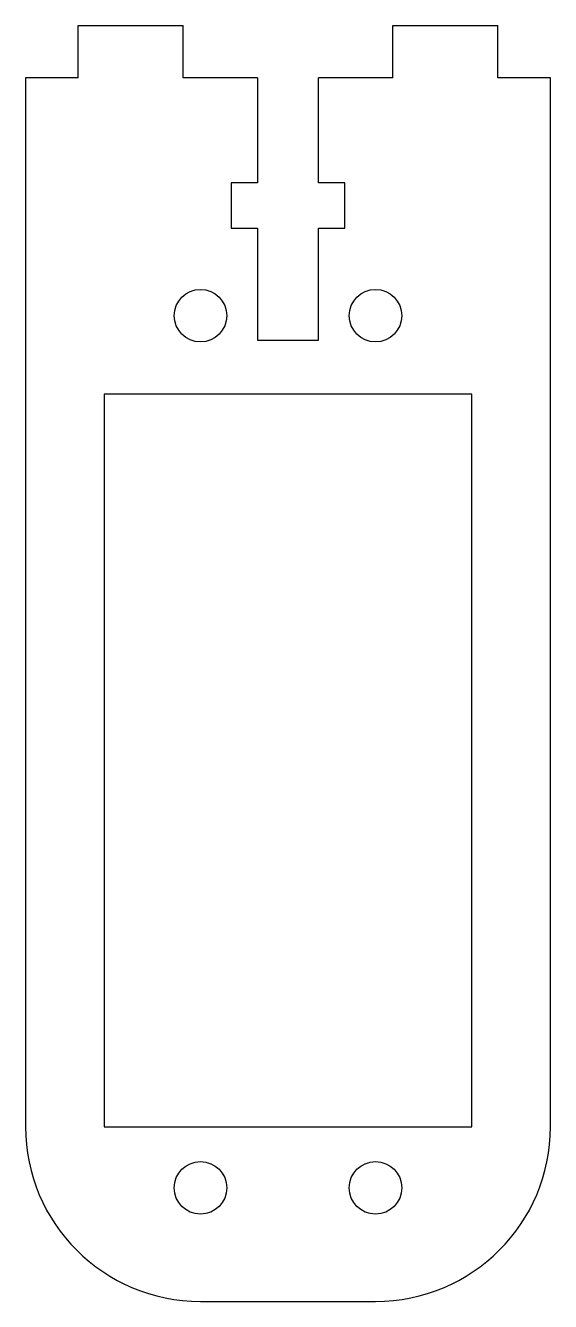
# Model space of a CAD drawing. Header units: millimetres. Extents: x -15 to 15, y -35 to 38.
import ezdxf

# ---------------------------------------------------------------- set-up
doc = ezdxf.new("R2010")
doc.units = ezdxf.units.MM
doc.layers.add('Shape2DView011', color=7, linetype='CONTINUOUS')

msp = doc.modelspace()

# ---------------------------------------------------------------- linework, layer by layer
at = {"layer": 'Shape2DView011'}
for p, q in [((-12, 35), (-12, 38)), ((-12, 38), (-6, 38)), ((-6, 35), (-6, 38)), ((6, 35), (6, 38)), ((6, 38), (12, 38)), ((12, 35), (12, 38)), ((-15, 35), (-15, -25)), ((-12, 35), (-15, 35)), ((-1.75, 35), (-6, 35)), ((-1.75, 35), (-1.75, 29)), ((6, 35), (1.75, 35)), ((1.75, 29), (1.75, 35)), ((15, 35), (12, 35)), ((15, -25), (15, 35)), ((-1.75, 29), (-3.25, 29)), ((-3.25, 29), (-3.25, 26.4)), ((3.25, 29), (1.75, 29)), ((3.25, 26.4), (3.25, 29)), ((-3.25, 26.4), (-1.75, 26.4)), ((-1.75, 26.4), (-1.75, 20)), ((1.75, 20), (1.75, 26.4)), ((1.75, 26.4), (3.25, 26.4)), ((-1.75, 20), (1.75, 20)), ((10.5, 16.9), (-10.5, 16.9)), ((-10.5, 16.9), (-10.5, -25)), ((10.5, -25), (10.5, 16.9)), ((-10.5, -25), (10.5, -25)), ((-5, -35), (5, -35))]:
    msp.add_line(p, q, dxfattribs=at)
for centre in [(-5, 21.4), (5, 21.4), (-5, -28.5), (5, -28.5)]:
    msp.add_circle(centre, 1.5, dxfattribs=at)
for centre, start, end in [((-5, -25), 180, -90), ((5, -25), -90, 0)]:
    msp.add_arc(centre, 10, start, end, dxfattribs=at)

doc.saveas('drawing.dxf')
